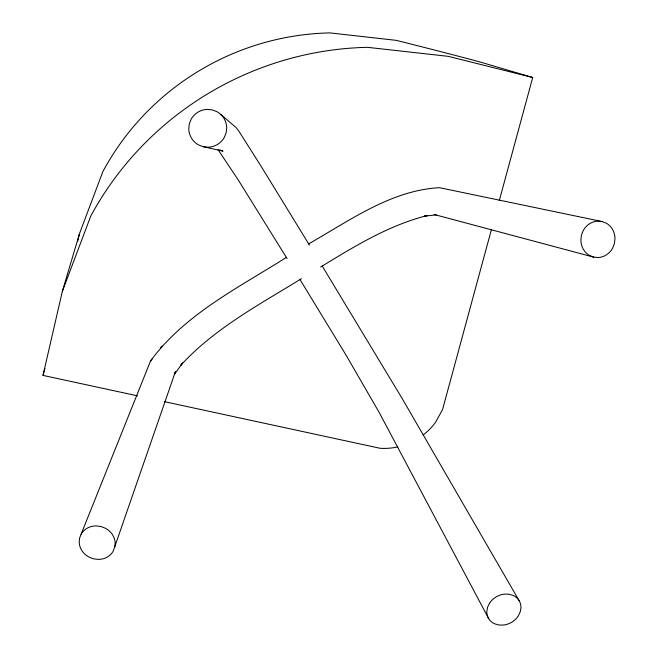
<?xml version="1.0" encoding="UTF-8"?>
<svg xmlns="http://www.w3.org/2000/svg" width="658" height="658" viewBox="0 0 658 658"><rect width="100%" height="100%" fill="white"/><g stroke="black" fill="none" stroke-linecap="round" stroke-linejoin="round"><path stroke-width="0.99" d="M114.788 547.176L115.175 542.85A18.44 16.804 16.6 0 0 105.387 528.234L100.945 526.515L96.241 525.906A17.914 16.327 16.6 0 0 81.115 534.189L79.56 538.228L79.199 542.554A18.44 16.804 16.6 0 0 89.011 557.087L93.436 558.79L98.108 559.399A17.914 16.327 16.6 0 0 113.209 551.19L175.464 371.523L174.28 374.517L182.653 362.945L180.95 365.091C214.705 328.326 259.416 304.572 301.389 278.704M137.464 395.828L43 375.405L62.313 291.453L79.511 233.59L102.911 171.508A258.742 251.825 -27.9 0 1 329.954 32.9L396.346 40.368A76.961 0.674 14.2 0 1 481.056 62.263L532.709 77.504L499.29 200.6M491.493 229.329L442.546 409.597L435.588 422.239A61.72 59.195 -27.8 0 1 423.102 435.053M43 375.405L44.95 368.513M62.313 291.453L90.714 216.194A313.586 302.203 -27.7 0 1 367.534 47.327L448.213 56.341L532.709 77.504M81.115 534.189L150.55 360.962C184.849 314.154 238.714 287.587 286.608 257.278M489.486 603.254L487.603 607.161L486.83 611.233A17.338 14.739 -28.8 0 0 494.734 623.833L498.764 624.993L503.14 625.1A17.848 15.167 -28.8 0 0 518.241 616.02L520.141 612.137L520.93 608.082A17.338 14.739 -28.9 0 0 513.125 595.416L509.086 594.232L504.686 594.108A17.848 15.167 -28.8 0 0 489.486 603.254M150.55 360.962L152.524 358.421M160.404 348.164L162.082 346.001M308.495 243.97C349.357 220.767 391.091 190.244 439.503 187.686L602.185 221.565L606.322 223.202A18.556 17.24 -73 0 1 615 238.566L614.473 243.296L612.82 247.753A18.029 16.746 -73 0 1 598.196 257.549L593.771 257.155L434.066 214.467L435.711 214.615M320.701 266.975C354.308 246.446 388.574 225.332 427.124 215.577L424.328 216.161L436.344 214.87M602.185 221.565L597.76 221.137A18.029 16.754 -73 0 0 583.054 230.933L581.392 235.416L580.874 240.17A18.556 17.24 -73 0 0 589.634 255.534L593.771 257.155M203.207 146.701L208.125 147.211A19.263 19.197 61 0 0 224.362 137.308L226.163 132.694L226.714 127.784A18.712 18.646 61.1 0 0 216.885 111.654L212.271 109.894L207.336 109.384A19.263 19.197 61 0 0 191.1 119.295L189.298 123.91L188.756 128.828A18.712 18.646 60.9 0 0 198.593 144.941L203.207 146.701L223.004 151.143L219.624 149.851M164.533 401.676L380.102 448.287A61.72 59.195 -27.8 0 0 397.893 446.889M220.882 114.558L236.058 127.545L238.328 130.35L260.839 165.841L309.375 245.015M218.037 149.646L238.089 179.708L287.085 258.561M299.916 279.411L345.952 354.958L379.09 412.278L488.762 618.767M322.14 265.914L402.079 398.361L519.063 600.54M79.511 233.59A76.616 0.872 -76.9 0 1 77.718 241.354"/></g></svg>
